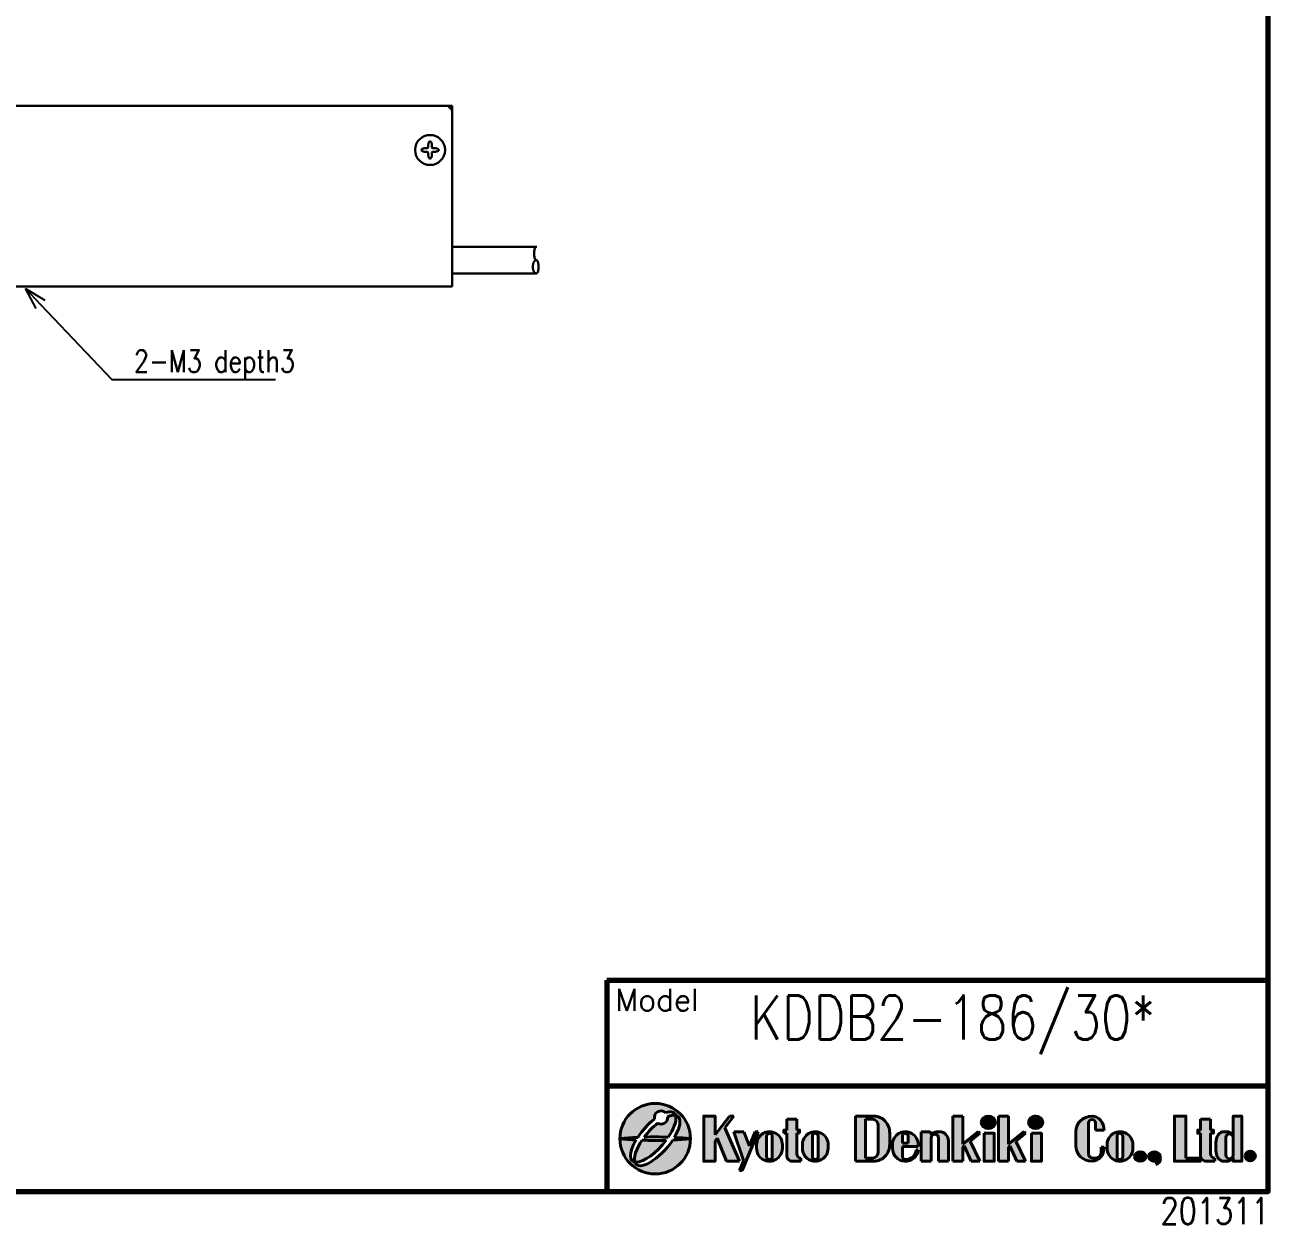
# Model space of a CAD drawing. Header units: millimetres. Extents: x 4 to 387, y 0 to 281.
# Drawn here: x 246 to 387, y 0.3 to 136.3 of the extents above; entities that cross this region are included whole.
import ezdxf
from ezdxf import colors
from ezdxf.entities.mleader import LeaderData, LeaderLine
from ezdxf.math import Vec2, Vec3

# ---------------------------------------------------------------- set-up
doc = ezdxf.new("R2010")
doc.units = ezdxf.units.MM
doc.layers.get('0').update_dxf_attribs({"lineweight": 30})
for name, color, linetype, lineweight in [('0 @ 1', 7, 'Continuous', 30), ('2KD_寸法１ @ 1', 7, 'Continuous', 15), ('AUX', 7, 'Continuous', 40)]:
    doc.layers.add(name, color=color, linetype=linetype, lineweight=lineweight)
doc.styles.get("Standard").update_dxf_attribs({"font": 'simplex.shx', "width": 0.8, "bigfont": 'extfont.shx'})

# ---------------------------------------------------------------- blocks, each defined once
blk = doc.blocks.new('A$C58A435ED')
h = blk.add_hatch(color=256)
edge = h.paths.add_edge_path()
edge.add_ellipse((3.773587198117354, 4.196817087367676), major_axis=(2.361812504366488, 2.716954488801899), ratio=0.3819444444444653, start_angle=36.91420710907818, end_angle=132.4984448425061, ccw=False)
edge.add_arc((4.65000007218421, 6.399999378670387), 0.7500000000000107, 47.716325140725814, 192.9194600169402, ccw=False)
edge.add_ellipse((3.773587198117354, 4.196817087367676), major_axis=(2.361812504366659, 2.716954488802064), ratio=0.3819444444444362, start_angle=355.11932142212606, end_angle=374.4018947975413, ccw=False)
edge.add_ellipse((4.226412946251002, 3.803181669973355), major_axis=(2.361812504366308, 2.716954488802097), ratio=0.3819444444444228, start_angle=320.8704270941839, end_angle=364.8806785778694, ccw=False)
edge.add_arc((4.000000072180421, -35.9000006213288), 40.09999999999967, 84.27518954777139, 86.89867012710249, ccw=False)
edge.add_arc((4.000000072184041, 3.999999378670507), 3.999999999999948, 2.29e-13, 180.0000000000002)
edge.add_arc((4.000000072404037, -35.90000062387292), 40.10000000255265, 92.83887678115929, 95.7248104521737, ccw=False)
h = blk.add_hatch(color=256)
edge = h.paths.add_edge_path(flags=17)
edge.add_ellipse((3.773587198117354, 4.196817087367676), major_axis=(2.361812504366659, 2.716954488802064), ratio=0.3819444444444362, start_angle=310.1847318245495, end_angle=355.1193214221261)
edge.add_ellipse((4.226412946251002, 3.803181669973355), major_axis=(2.361812504366308, 2.716954488802097), ratio=0.3819444444444228, start_angle=364.8806785778694, end_angle=376.9172569597255)
edge.add_arc((4.64590059936633, 6.440648230716468), 0.7832318979547827, -118.93200922835058, 3.650290310823493, ccw=False)
edge.add_ellipse((4.226412946251002, 3.803181669973355), major_axis=(2.361812504366481, 2.716954488802258), ratio=0.3819444444443969, start_angle=39.80897284039416, end_angle=116.5044053354679)
edge.add_arc((4.000000072202564, -35.90000062130313), 40.09999999997294, 87.87584705466139, 91.76471786731457, ccw=False)
h = blk.add_hatch(color=256)
edge = h.paths.add_edge_path()
edge.add_arc((4.000000072184093, 3.999999378670505), 4, 180, 360)
edge.add_arc((4.000000072183813, 43.89999937867018), 40.09999999999969, 272.8388767810273, 275.7248104522239, ccw=False)
edge.add_ellipse((4.226412946251002, 3.803181669973355), major_axis=(2.361812504366427, 2.716954488802093), ratio=0.3819444444444074, start_angle=175.1193214221273, end_angle=312.49844484255107, ccw=False)
edge.add_ellipse((3.773587198117354, 4.196817087367676), major_axis=(2.361812504366707, 2.716954488802058), ratio=0.3819444444444306, start_angle=140.8704270940551, end_angle=184.8806785778792, ccw=False)
edge.add_arc((4.000000071549385, 43.89999937191472), 40.0999999932146, 264.27518954771597, 266.89867012749494, ccw=False)
h = blk.add_hatch(color=256)
edge = h.paths.add_edge_path(flags=17)
edge.add_ellipse((4.226412946251002, 3.803181669973355), major_axis=(2.361812504366427, 2.716954488802093), ratio=0.3819444444444074, start_angle=130.1847318245594, end_angle=175.1193214221273)
edge.add_ellipse((3.773587198117354, 4.196817087367676), major_axis=(2.361812504366707, 2.716954488802058), ratio=0.3819444444444306, start_angle=184.8806785778791, end_angle=296.5044053362664)
edge.add_arc((4.00000007189953, 43.89999937834407), 40.0999999996636, 267.87584705502576, 271.7647178677285, ccw=False)
blk.add_circle((4.000000072184093, 3.999999378670509), 4)
for centre, radius, start, end in [((4.65000007218407, 6.399999378670521), 0.7500000000000107, 46.19320078363318, 192.9194600169539), ((4.645900599366655, 6.44064823071632), 0.7832318979547827, 241.0679907715483, 3.650290310844553), ((4.000000072403906, -35.90000062387293), 40.10000000255266, 92.83887678115978, 95.72481045217431), ((4.000000071594456, 43.8999993719102), 40.09999999321459, 264.2751895476506, 266.8986701274294), ((4.000000072178096, 43.89999937833407), 40.09999999966357, 267.8758470546274, 271.7647178673098), ((4.000000072184036, -35.90000062130243), 40.09999999997295, 87.87584705463547, 91.76471786728702), ((4.000000072184093, 43.8999993786702), 40.09999999999969, 272.8388767810261, 275.7248104522234), ((4.000000072184093, -35.90000062132919), 40.09999999999969, 84.2751895477766, 86.89867012710823)]:
    blk.add_arc(centre, radius, start, end)
for centre, major_axis, ratio, start_param, end_param in [((3.773587198117354, 4.196817087367676), (2.361812504366659, 2.716954488802064), 0.3819444444444362, 5.024442884643541, 6.875096460284401), ((3.773587198117354, 4.196817087367676), (2.361812504366488, 2.716954488801899), 0.3819444444444653, 1.100419841322928, 1.907443110207523), ((4.226412946251002, 3.803181669973355), (2.361812504366481, 2.716954488802258), 0.3819444444443969, 1.141079770981902, 1.759009101951536), ((4.226412946251002, 3.803181669973355), (2.361812504366308, 2.716954488802097), 0.3819444444444228, 5.151329780016704, 6.969419591022086), ((3.773587198117354, 4.196817087367676), (2.361812504366706, 2.716954488802057), 0.3819444444444307, 2.009737126425152, 4.90060175554776), ((4.226412946251002, 3.803181669973355), (2.361812504366427, 2.716954488802093), 0.3819444444444074, 1.882850231053828, 5.04903576379776)]:
    blk.add_ellipse(centre, major_axis=major_axis, ratio=ratio, start_param=start_param, end_param=end_param)
blk = doc.blocks.new('A$C7F8063EA')
for points in [[(2.398777864283431, 4.829663306420513), (3.406328365880199, 6.169453883368078), (2.921754663084811, 6.169453883368085), (1.291720739670836, 4.051868400267174), (1.291720739670836, 6.170772863426478), (1.1133674889e-06, 6.170772863426471), (1.1133674889e-06, 1.050815427120141), (1.291720739670836, 1.050815427120141), (1.291720739670836, 3.357553768141244), (1.525719458847731, 3.668713634047847), (2.591814308545053, 1.057822508680139), (4.056205566284461, 1.057822508680146)], [(28.2337426024219, 6.170772863426464), (28.2337426024219, 1.050815427120142), (29.36610001997861, 1.050815427120141), (29.36610001997861, 2.640654124072921), (29.54453348874947, 2.786386900192896), (30.33980663270284, 1.050815427120113), (31.31894397160024, 1.050815427120113), (30.19566787494091, 3.318190840230171), (31.31251927078347, 4.230361945521053), (31.1496955754422, 4.408012072126442), (29.36610001997859, 2.99519422866465), (29.36610001997861, 6.170772863426463)], [(33.41618775227426, 6.170772863426464), (33.41618775227426, 1.050815427120142), (34.54854516983096, 1.050815427120141), (34.54854516983096, 2.640654124072923), (34.72697863860179, 2.786386900192901), (35.52225178255519, 1.050815427120127), (36.50138912145259, 1.05081542712012), (35.3781130247933, 3.318190840230151), (36.49496442063583, 4.23036194552105), (36.33214072529455, 4.408012072126442), (34.54854516983095, 2.995194228664646), (34.54854516983096, 6.170772863426464)], [(53.38047412418291, 6.170772863426464), (53.38047412418291, 1.050815427120141), (54.68106029502587, 1.050815427120141), (56.29751894606171, 1.050815427120142), (56.2975189460617, 1.410965188043746), (54.68106029502588, 1.410965188043746), (54.68106029502586, 6.170772863426464)], [(4.514313398489295, 1.134349005860251), (4.055858601252566, 5.019028322e-07), (4.378142334187486, 5.019028322e-07), (6.169417419713028, 4.408012072126439), (5.837386979518782, 4.40801207212644), (5.183398294731592, 2.789856714902839), (4.539052240885665, 4.408012072126438), (3.400905575323575, 4.408012072126438)], [(31.7998258105149, 4.229761809594492), (31.7998258105149, 1.050815427120141), (32.941005496245, 1.050815427120141), (32.941005496245, 4.229761809594492)], [(37.15768712419095, 4.229761809594491), (37.15768712419095, 1.050815427120141), (38.29886680992104, 1.050815427120141), (38.29886680992104, 4.229761809594492)]]:
    blk.add_hatch(color=256).paths.add_polyline_path(points)
h = blk.add_hatch(color=256)
edge = h.paths.add_edge_path()
edge.add_line((9.410215178256747, 4.230645526233281), (9.410215178256747, 1.759668284966215))
edge.add_ellipse((10.04980428069029, 1.75966828496621), major_axis=(4.547e-13, 0.7088528578460683), ratio=0.9022875415597713, start_angle=90.00000000003674, end_angle=180.0000000000367)
edge.add_line((10.04980428069029, 1.050815427120141), (11.02797277711079, 1.050815427120142))
edge.add_line((11.02797277711079, 1.050815427120142), (11.02797277711079, 1.40698119093291))
edge.add_ellipse((11.0280585437481, 1.935287182282309), major_axis=(2.477e-13, -0.528314164912672), ratio=0.9180339373020796, start_angle=270, end_angle=359.9999999999731, ccw=False)
edge.add_line((10.54304821080086, 1.93528718228209), (10.54304821080086, 4.230645526233274))
edge.add_line((10.54304821080086, 4.230645526233274), (10.86662624025985, 4.230645526233274))
edge.add_line((10.86662624025985, 4.230645526233274), (10.86662624025985, 4.585329156267562))
edge.add_line((10.86662624025985, 4.585329156267562), (10.54304821080086, 4.585329156267562))
edge.add_line((10.54304821080086, 4.585329156267562), (10.54304821080086, 5.814038219401482))
edge.add_line((10.54304821080086, 5.814038219401482), (9.410215178256747, 5.814038219401481))
edge.add_line((9.410215178256747, 5.814038219401481), (9.410215178256747, 4.585329156267562))
edge.add_line((9.410215178256747, 4.585329156267562), (9.089058107054825, 4.585329156267562))
edge.add_line((9.089058107054825, 4.585329156267562), (9.089058107054825, 4.230645526233274))
edge.add_line((9.089058107054825, 4.230645526233274), (9.410215178256747, 4.230645526233281))
h = blk.add_hatch(color=256)
edge = h.paths.add_edge_path()
edge.add_line((17.19864840931359, 1.050815427120141), (19.30238706350838, 1.050815427120141))
edge.add_ellipse((19.30238706350838, 2.973983978213254), major_axis=(0, -1.923168551093112), ratio=0.9305592290321637, start_angle=0, end_angle=90)
edge.add_line((21.09200930771249, 2.973983978213246), (21.09200930771249, 4.247604312333308))
edge.add_ellipse((19.30238706350838, 4.247604312333351), major_axis=(0, 1.923168551093112), ratio=0.9305592290321637, start_angle=270, end_angle=360)
edge.add_line((19.30238706350838, 6.170772863426464), (17.19864840931359, 6.170772863426464))
edge.add_line((17.19864840931359, 6.170772863426464), (17.19864840931359, 1.050815427120141))
edge = h.paths.add_edge_path(flags=16)
edge.add_line((18.32791822793343, 5.812326842775746), (19.14476182150094, 5.812326842775746))
edge.add_ellipse((19.14282603210222, 5.112001191007038), major_axis=(0, 0.7003256517687078), ratio=0.929745631167618, start_angle=270, end_angle=359.83893227171643, ccw=False)
edge.add_line((19.79395074722879, 5.112001191007015), (19.79395074722879, 2.109587099539584))
edge.add_ellipse((19.14282603210222, 2.109587099539567), major_axis=(0, -0.7003256517687078), ratio=0.929745631167618, start_angle=0.16106772828362637, end_angle=90, ccw=False)
edge.add_line((19.14476182150094, 1.409261447770859), (18.32791822793342, 1.409261447770859))
edge.add_line((18.32791822793342, 1.409261447770859), (18.32791822793343, 5.812326842775746))
h = blk.add_hatch(color=256)
edge = h.paths.add_edge_path()
edge.add_ellipse((32.28084409635221, 5.463593461529853), major_axis=(-0.8029901400914241, 0), ratio=0.8806825471307714, start_angle=0, end_angle=360)
h = blk.add_hatch(color=256)
edge = h.paths.add_edge_path()
edge.add_ellipse((37.63870541002825, 5.463593461529853), major_axis=(-0.8029901400914241, 0), ratio=0.8806825471307714, start_angle=0, end_angle=360)
h = blk.add_hatch(color=256)
edge = h.paths.add_edge_path()
edge.add_arc((44.03210335415496, 5.389742119339189), 0.4022708682637131, 0, 180, ccw=False)
edge.add_line((44.43437422241868, 5.389742119339189), (44.43437422241869, 4.585540193077122))
edge.add_line((44.43437422241869, 4.585540193077122), (45.39805205564927, 4.585540193077122))
edge.add_ellipse((44.03210335415496, 4.585540193077122), major_axis=(0, 1.585232670349341), ratio=0.8616707988949573, start_angle=270, end_angle=360)
edge.add_ellipse((44.03210335415496, 4.404088106452945), major_axis=(-1.843641580901476, 0), ratio=0.9582582511019692, start_angle=270.0000000000004, end_angle=360)
edge.add_line((42.18846177325349, 4.404088106452868), (42.18846177325349, 2.817500184093672))
edge.add_ellipse((44.03210335415496, 2.81750018409366), major_axis=(-1.843641580901476, 0), ratio=0.9582582511019692, start_angle=0, end_angle=89.99999999999957)
edge.add_ellipse((44.03210335415496, 2.639975360593325), major_axis=(0, -1.589159933473183), ratio=0.859541366934012, start_angle=0, end_angle=90)
edge.add_line((45.39805205564928, 2.639975360593325), (45.07598273930716, 2.639975360593325))
edge.add_line((45.07598273930716, 2.639975360593325), (45.07598273930716, 2.101617162536902))
edge.add_ellipse((44.45224876929251, 2.101617162536967), major_axis=(0, -0.68893955641488), ratio=0.9053536906204902, start_angle=0, end_angle=90, ccw=False)
edge.add_line((44.45224876929251, 1.412677606122088), (44.13368029113917, 1.412677606122088))
edge.add_ellipse((44.13368029113917, 1.929035216805459), major_axis=(4.547e-13, 0.5163576106833716), ratio=0.9757729814054631, start_angle=90.00000000005042, end_angle=180.0000000000504, ccw=False)
edge.add_line((43.62983248589126, 1.929035216805386), (43.62983248589126, 5.389742119339189))
h = blk.add_hatch(color=256)
edge = h.paths.add_edge_path()
edge.add_line((56.01527129174201, 4.230645526233274), (56.33642836294391, 4.230645526233274))
edge.add_line((56.33642836294391, 4.230645526233274), (56.33642836294392, 1.759668284966186))
edge.add_ellipse((56.97601746537748, 1.75966828496621), major_axis=(4.547e-13, 0.7088528578460683), ratio=0.9022875415597713, start_angle=90.00000000003674, end_angle=180.0000000000367)
edge.add_line((56.97601746537747, 1.050815427120141), (57.95418596179797, 1.050815427120141))
edge.add_line((57.95418596179797, 1.050815427120141), (57.95418596179797, 1.406981190932909))
edge.add_ellipse((57.95427172843528, 1.935287182282309), major_axis=(2.477e-13, -0.528314164912672), ratio=0.9180339373020796, start_angle=270, end_angle=359.9999999999731, ccw=False)
edge.add_line((57.46926139548805, 1.935287182282004), (57.46926139548805, 4.230645526233275))
edge.add_line((57.46926139548805, 4.230645526233275), (57.79283942494704, 4.230645526233274))
edge.add_line((57.79283942494704, 4.230645526233274), (57.79283942494704, 4.585329156267562))
edge.add_line((57.79283942494704, 4.585329156267562), (57.46926139548804, 4.585329156267562))
edge.add_line((57.46926139548804, 4.585329156267562), (57.46926139548805, 5.814038219401482))
edge.add_line((57.46926139548805, 5.814038219401482), (56.33642836294391, 5.814038219401482))
edge.add_line((56.33642836294391, 5.814038219401482), (56.33642836294394, 4.585329156267562))
edge.add_line((56.33642836294394, 4.585329156267562), (56.01527129174201, 4.585329156267562))
edge.add_line((56.01527129174201, 4.585329156267562), (56.01527129174201, 4.230645526233274))
h = blk.add_hatch(color=256)
edge = h.paths.add_edge_path()
edge.add_line((61.00913571780711, 6.170772863426463), (60.03930686129979, 6.170772863426464))
edge.add_line((60.03930686129979, 6.170772863426464), (60.0393068612998, 3.967246375105668))
edge.add_ellipse((59.37071800628541, 3.154375721908309), major_axis=(-4.11812363e-07, -1.253636350218062), ratio=0.7005460842986974, start_angle=140.5626067664118, end_angle=180.0000188213667)
edge.add_line((59.37071800628405, 4.408012072126439), (58.96088035646851, 4.408012072126439))
edge.add_ellipse((58.96088035646721, 3.154375721908309), major_axis=(4.11812363e-07, -1.253636350218062), ratio=0.7005460842986974, start_angle=179.9999811786333, end_angle=269.9999811786645)
edge.add_line((58.08265032018742, 3.154375721909497), (58.08265032018739, 2.304451777337887))
edge.add_ellipse((58.96088035646721, 2.304451777338201), major_axis=(4.11812363e-07, 1.253636350218062), ratio=0.7005460842986974, start_angle=90.00001882133549, end_angle=180.0000188213667)
edge.add_line((58.96088035646788, 1.050815427120141), (59.37071800628475, 1.050815427120141))
edge.add_ellipse((59.37071800628541, 2.304451777338201), major_axis=(-4.11812363e-07, 1.253636350218062), ratio=0.7005460842986974, start_angle=179.9999811786333, end_angle=219.4373932335881)
edge.add_line((60.03930686129979, 1.491581124140838), (60.03930686129979, 1.050815427120141))
edge.add_line((60.03930686129979, 1.050815427120141), (61.00913571780711, 1.050815427120141))
edge.add_line((61.00913571780711, 1.050815427120141), (61.00913571780711, 6.170772863426463))
h.paths.add_polyline_path([(60.03930686129979, 1.735331915351252, -1), (59.21817327816597, 1.735331915351252), (59.21817327816597, 3.761385435440615, -1), (60.03930686129979, 3.761385435440615)], flags=16)
h = blk.add_hatch(color=256)
h.paths.add_polyline_path([(6.000321070772656, 2.499626550424913, 0.9930558690252096), (8.918576991429632, 2.499862088220886), (8.918509413660729, 2.92878370181117, 1.006911414223633), (6.000321070772656, 2.948883291135963)])
h.paths.add_polyline_path([(7.130185689228994, 3.905856913461114, -1.045169310724598), (7.77891868472426, 3.87718728444978), (7.77891868472426, 1.587942342862924, -1.045169310724602), (7.130185689228994, 1.559272713851591)], flags=16)
h = blk.add_hatch(color=256)
h.paths.add_polyline_path([(12.65960897724608, 4.408012072126425), (12.63950891116084, 4.408012072126425, 0.4121976711162861), (11.19039555284587, 2.948883291135956), (11.19039555284587, 2.499626550424916, 0.9930558690252096), (14.10865147350284, 2.499862088220879), (14.10858389573397, 2.928783701811163, 0.416232331284715)])
h.paths.add_polyline_path([(12.32026017130221, 3.905856913461107, -1.045169310724598), (12.96899316679747, 3.877187284449773), (12.96899316679747, 1.587942342862917, -1.045169310724602), (12.32026017130221, 1.559272713851584)], flags=16)
h = blk.add_hatch(color=256)
edge = h.paths.add_edge_path()
edge.add_line((22.87629842648083, 4.408012072126447), (22.85619836039664, 4.408012072126439))
edge.add_arc((22.86624839343847, 2.948883291135963), 1.459163391357833, 90.39462957571416, 180)
edge.add_line((21.40708500208063, 2.948883291135963), (21.40708500208063, 2.506948753458312))
edge.add_arc((22.86992492511266, 2.513573222781768), 1.462854922406916, 180.2594621142477, 269.3397493728856)
edge.add_line((22.85306802025838, 1.050815427120134), (22.88678182996658, 1.050815427120134))
edge.add_arc((22.86992492511266, 2.513573222781772), 1.462854922406917, 270.6602506271005, 354.2193550323094)
edge.add_line((24.32534092273761, 2.366234165273212), (24.07787818271213, 2.366234165273212))
edge.add_ellipse((22.87629842648084, 2.366234165273212), major_axis=(-1.201579756231282, 0), ratio=0.9416571348462468, start_angle=90.17744929209329, end_angle=180, ccw=False)
edge.add_arc((22.86194962053696, 1.55927271385159), 0.3249999999999886, 179.9999999999999, 276.5641418440151, ccw=False)
edge.add_line((22.53694962053697, 1.559272713851591), (22.53694962053698, 2.732564813656352))
edge.add_line((22.53694962053698, 2.732564813656352), (24.32530421539708, 2.732846573795441))
edge.add_line((24.32530421539708, 2.732846573795441), (24.32527334496871, 2.92878370181117))
edge.add_arc((22.86624839343845, 2.948883291135975), 1.459163391357833, 359.2107408485284, 449.6053704242639)
h.paths.add_polyline_path([(22.53694962053697, 3.091152624663407), (22.53694962053697, 3.905856913461114, -1.045169310724599), (23.18568261603224, 3.877187284449781), (23.18568261603223, 3.091152624663408)], flags=16)
h = blk.add_hatch(color=256)
edge = h.paths.add_edge_path()
edge.add_line((24.66529301484071, 4.408012072126438), (24.6652930148407, 1.050815427120141))
edge.add_line((24.6652930148407, 1.050815427120141), (25.7938026291772, 1.050815427120141))
edge.add_line((25.7938026291772, 1.050815427120141), (25.79380262917721, 3.722369965857063))
edge.add_ellipse((26.21745473022793, 3.722369965857069), major_axis=(0.3767525711955679, 0.2169528969146351), ratio=0.9078835970869166, start_angle=60.06451933352412, end_angle=150.0645193335241, ccw=False)
edge.add_ellipse((26.21745473022793, 3.722369965857069), major_axis=(0, 0.4036375748992214), ratio=0.9656734174228072, start_angle=270, end_angle=360, ccw=False)
edge.add_line((26.60723680658112, 3.722369965857049), (26.60723680658112, 1.050815427120141))
edge.add_line((26.60723680658112, 1.050815427120141), (27.74030374813492, 1.050815427120142))
edge.add_line((27.74030374813492, 1.050815427120142), (27.74030374813492, 3.358657917323952))
edge.add_ellipse((26.76900827813415, 3.358657917323853), major_axis=(0, 1.049354154802585), ratio=0.9256126404564504, start_angle=270, end_angle=360)
edge.add_ellipse((26.76900827813415, 4.015239595457842), major_axis=(-0.9752056489569438, 0), ratio=0.4027586151584507, start_angle=270, end_angle=360)
edge.add_line((25.79380262917721, 4.015239595457812), (25.79380262917721, 4.232333820707942))
edge.add_line((25.79380262917721, 4.232333820707942), (25.63367631766278, 4.408012072126439))
edge.add_line((25.63367631766278, 4.408012072126439), (24.66529301484071, 4.408012072126438))
h = blk.add_hatch(color=256)
h.paths.add_polyline_path([(45.74534481770922, 2.499626550424377, 0.4093568311612341), (47.19052061992356, 1.05081542712012), (47.21842329482851, 1.05081542712012, 0.4094039504209535), (48.6636007383662, 2.499862088220879), (48.66353316059729, 2.928783701811163, 1.006911414223785), (45.74534481770922, 2.948883291135956)])
h.paths.add_polyline_path([(46.87520943616556, 3.905856913461107, -1), (47.52520943616554, 3.905856913461107), (47.52520943616554, 1.559272713851584, -1), (46.87520943616556, 1.559272713851584)], flags=16)
h = blk.add_hatch(color=256)
edge = h.paths.add_edge_path()
edge.add_ellipse((49.47965902708938, 1.582242384970413), major_axis=(-0.6495263368888118, 0), ratio=0.8208718778531608, start_angle=0, end_angle=360)
h = blk.add_hatch(color=256)
edge = h.paths.add_edge_path()
edge.add_ellipse((51.10382881327996, 1.582242384970413), major_axis=(-0.6495263368888118, 0), ratio=0.8208718778531608, start_angle=178.5690149176314, end_angle=477.542772379198)
edge.add_ellipse((51.25689893715616, 1.101706482423878), major_axis=(0, -0.4085205769865751), ratio=0.251102208153783, start_angle=0, end_angle=84.64326370635717, ccw=False)
edge.add_ellipse((51.25689893715616, 1.413106612160845), major_axis=(0, -0.7199207067235417), ratio=0.7312706617840086, start_angle=0, end_angle=90)
edge.add_ellipse((51.69606463323384, 1.413106612160845), major_axis=(0, 0.2018800132245815), ratio=0.432391469396966, start_angle=270, end_angle=339.5603886802153)
edge.add_ellipse((51.69606463323384, 1.413106612160845), major_axis=(0, 0.2018800132245815), ratio=0.432391469396966, start_angle=339.5603886802153, end_angle=340.2548236015122, ccw=False)
h = blk.add_hatch(color=256)
edge = h.paths.add_edge_path()
edge.add_ellipse((61.97248607229494, 1.654709356403827), major_axis=(-0.5819461302032778, 0), ratio=0.9599134801484431, start_angle=0, end_angle=360)
for p, q in [((1.1133674889e-06, 6.170772863426464), (1.291720739670836, 6.170772863426464)), ((2.921754663084811, 6.169453883368078), (1.291720739670836, 4.05186840026716)), ((3.406328365880199, 6.169453883368078), (2.398777864283459, 4.82966330642052)), ((2.921754663084811, 6.169453883368078), (3.406328365880199, 6.169453883368078)), ((9.410215178256747, 5.814038219401481), (10.54304821080086, 5.814038219401481)), ((9.410215178256747, 5.814038219401481), (9.410215178256747, 4.585329156267562)), ((10.54304821080086, 5.814038219401481), (10.54304821080086, 4.585329156267562)), ((17.19864840931359, 6.170772863426464), (19.30238706350838, 6.170772863426464)), ((17.19864840931359, 1.050815427120141), (17.19864840931359, 6.170772863426464)), ((17.19864840931359, 1.050815427120141), (17.19864840931359, 6.170772863426464)), ((17.19864840931359, 6.170772863426464), (19.30238706350838, 6.170772863426464)), ((18.32791822793342, 5.812326842775746), (18.32791822793342, 1.406412450844982)), ((18.32791822793342, 1.406412450844982), (18.32791822793342, 5.812326842775746)), ((18.32791822793342, 5.812326842775746), (19.1447947662723, 5.812326842775746)), ((28.2337426024219, 6.170772863426456), (29.36610001997861, 6.170772863426456)), ((28.2337426024219, 6.170772863426456), (28.2337426024219, 1.050815427120141)), ((29.36610001997861, 6.170772863426464), (28.2337426024219, 6.170772863426464)), ((29.36610001997861, 2.995194228664651), (29.36610001997861, 6.170772863426464)), ((33.41618775227426, 6.170772863426449), (34.54854516983096, 6.170772863426456)), ((33.41618775227426, 6.170772863426449), (33.41618775227426, 1.050815427120141)), ((34.54854516983096, 6.170772863426464), (33.41618775227426, 6.170772863426464)), ((34.54854516983096, 2.995194228664665), (34.54854516983096, 6.170772863426464)), ((37.46328924620457, 6.170772863426449), (37.63870541002825, 6.170772863426449)), ((37.46328924620457, 6.153692582305005), (37.46328924620457, 6.170772863426464)), ((53.38047412418291, 6.170772863426456), (54.68106029502587, 6.170772863426456)), ((56.33642836294393, 5.814038219401481), (57.46926139548804, 5.814038219401481)), ((56.33642836294393, 5.814038219401481), (56.33642836294393, 4.585329156267562)), ((57.46926139548804, 5.814038219401481), (57.46926139548804, 4.585329156267562)), ((60.03930686129982, 6.170772863426464), (61.00913571780711, 6.170772863426464)), ((60.03930686129976, 6.170772863426464), (61.00913571780711, 6.170772863426464)), ((4.056205566284461, 1.057822508680146), (2.398777864283459, 4.82966330642052)), ((3.400905575323577, 4.408012072126439), (4.514313398489292, 1.134349005860258)), ((3.400905575323577, 4.408012072126439), (4.539052240885666, 4.408012072126439)), ((3.400905575323577, 4.408012072126439), (4.539052240885666, 4.408012072126439)), ((4.378142334187486, 5.019028322e-07), (6.169417419713028, 4.408012072126439)), ((4.539052240885666, 4.408012072126439), (5.187514291777461, 2.779520153314024)), ((5.183398294731603, 2.789856714902867), (5.837386979518782, 4.408012072126439)), ((5.837386979518782, 4.408012072126439), (6.169417419713028, 4.408012072126439)), ((9.089058107054825, 4.585329156267562), (9.089058107054825, 4.230645526233274)), ((9.089058107054825, 4.585329156267562), (9.089058107054825, 4.230645526233274)), ((9.089058107054825, 4.230645526233274), (9.410215178256777, 4.230645526233281)), ((9.089058107054825, 4.230645526233274), (9.410215178256747, 4.230645526233281)), ((9.410215178256747, 4.230645526233281), (9.410215178256747, 1.75966828496621)), ((10.54304821080089, 4.230645526233281), (10.86662624025985, 4.230645526233274)), ((10.54304821080086, 4.230645526233274), (10.86662624025985, 4.230645526233274)), ((10.54304821080086, 4.230645526233274), (10.54304821080086, 1.935287182282081)), ((12.63950891116065, 4.408012072126425), (12.65960897724608, 4.408012072126425)), ((19.79395074722879, 5.112001191007038), (19.79395074722879, 2.109587099539567)), ((21.09200930771249, 4.247604312333351), (21.09200930771249, 2.973983978213254)), ((22.85619836039692, 4.408012072126439), (22.87629842648084, 4.408012072126446)), ((24.6652930148407, 4.408012072126439), (25.63367631766278, 4.408012072126439)), ((24.6652930148407, 1.050815427120141), (24.6652930148407, 4.408012072126439)), ((24.6652930148407, 4.408012072126439), (25.63367631766278, 4.408012072126439)), ((24.6652930148407, 4.408012072126439), (25.63367631766278, 4.408012072126439)), ((24.6652930148407, 1.050815427120141), (24.6652930148407, 4.408012072126439)), ((24.6652930148407, 4.408012072126439), (25.63367631766278, 4.408012072126439)), ((25.79380262917721, 4.232333820707935), (25.63367631766278, 4.408012072126439)), ((25.79380262917721, 4.232333820707935), (25.63367631766278, 4.408012072126439)), ((25.79380262917721, 4.015239595457842), (25.79380262917721, 4.232333820707935)), ((25.79380262917721, 4.015239595457842), (25.79380262917721, 4.232333820707935)), ((25.79380262917721, 4.232333820707935), (25.79380262917721, 4.015239595457842)), ((31.15275941671871, 4.410438995434105), (29.36610001997861, 2.995194228664651)), ((31.31251927078347, 4.230361945521053), (30.19566787494091, 3.318190840230172)), ((31.1496955754422, 4.408012072126439), (31.31251927078347, 4.230361945521053)), ((36.33520456657107, 4.410438995434105), (34.54854516983096, 2.995194228664651)), ((36.49496442063583, 4.230361945521053), (35.37811302479332, 3.318190840230172)), ((36.33214072529455, 4.408012072126439), (36.49496442063583, 4.230361945521053)), ((37.46328924620457, 4.756414059633243), (37.46328924620457, 4.773494340754702)), ((42.18846177325349, 4.404088106452945), (42.18846177325349, 4.408012072126439)), ((42.18846177325349, 4.404088106452945), (42.18846177325349, 2.81750018409366)), ((43.62983248589126, 5.389742119339189), (43.62983248589126, 1.929035216805459)), ((43.62983248589126, 5.389742119339189), (43.62983248589126, 1.929035216805459)), ((44.43437422241868, 4.585540193077122), (44.43437422241868, 5.389742119339189)), ((44.43437422241868, 4.585540193077122), (44.43437422241868, 5.389742119339189)), ((45.39805205564926, 4.585540193077122), (44.43437422241868, 4.585540193077122)), ((44.43437422241868, 4.585540193077122), (45.39805205564926, 4.585540193077122)), ((56.01527129174201, 4.585329156267562), (56.01527129174201, 4.230645526233274)), ((56.01527129174201, 4.585329156267562), (56.01527129174201, 4.230645526233274)), ((56.01527129174201, 4.230645526233274), (56.33642836294393, 4.230645526233274)), ((56.01527129174201, 4.230645526233274), (56.33642836294393, 4.230645526233274)), ((56.33642836294391, 4.230645526233274), (56.33642836294393, 1.75966828496621)), ((57.46926139548804, 4.230645526233274), (57.79283942494704, 4.230645526233274)), ((57.46926139548804, 4.230645526233274), (57.79283942494704, 4.230645526233274)), ((57.46926139548804, 4.230645526233274), (57.46926139548804, 1.935287182282081)), ((59.37071800628473, 4.408012072126439), (58.9608803564679, 4.408012072126439)), ((1.525719458847731, 3.668713634047854), (1.291720739670836, 3.357553768141229)), ((2.591814308545053, 1.057822508680146), (1.525719458847731, 3.668713634047854)), ((6.000321070772656, 2.948883291135963), (6.000321070772656, 2.52019769210505)), ((8.918509413660729, 2.92878370181117), (8.918576991429632, 2.499862088220886)), ((11.19039555284587, 2.948883291135956), (11.19039555284587, 2.520197692105043)), ((14.10858389573397, 2.928783701811163), (14.10865147350284, 2.499862088220879)), ((21.40708500208063, 2.948883291135963), (21.40708500208063, 2.52019769210505)), ((22.53694962053697, 3.091152624663408), (23.18568261603224, 3.091152624663408)), ((24.32527334496871, 2.92878370181117), (24.32530421539707, 2.732846573795441)), ((25.79380262917721, 1.050815427120141), (25.79380262917721, 3.722369965857069)), ((25.79380262917721, 1.050815427120141), (25.79380262917721, 3.722369965857097)), ((26.60723680658112, 1.050815427120134), (26.60723680658112, 3.722369965857069)), ((26.60723680658112, 1.050815427120141), (26.60723680658112, 3.722369965857069)), ((27.74030374813492, 1.050815427120141), (27.74030374813492, 3.358657917323853)), ((27.74030374813492, 1.050815427120141), (27.74030374813492, 3.358657917323853)), ((31.31894397160022, 1.050815427120141), (30.19566787494091, 3.318190840230172)), ((36.50138912145258, 1.050815427120141), (35.3781130247933, 3.318190840230165)), ((45.74534481770922, 2.948883291135956), (45.74534481770922, 2.520197692105043)), ((48.66353316059729, 2.928783701811163), (48.6636007383662, 2.499862088220879)), ((58.08265032018744, 3.15437543341477), (58.08265032018744, 2.379255401949649)), ((58.08265032018744, 3.15437543341477), (58.08265032018738, 2.304451777338201)), ((59.21817327816597, 3.761385435440615), (59.21817327816597, 1.735331915351252)), ((59.21817327816597, 3.761385435440615), (59.21817327816597, 1.735331915351252)), ((22.53694962053697, 2.732564813656352), (24.32530421539713, 2.732846573795441)), ((24.07787818271214, 2.366234165273212), (24.32530713385319, 2.366234165273212)), ((29.54453348874949, 2.786386900192916), (29.36610001997861, 2.640654124072923)), ((29.36610001997861, 1.050815427120141), (29.36610001997861, 2.640654124072923)), ((30.33980663270282, 1.050815427120156), (29.54453348874947, 2.786386900192908)), ((34.72697863860179, 2.786386900192901), (34.54854516983096, 2.640654124072923)), ((34.54854516983096, 1.050815427120141), (34.54854516983096, 2.640654124072931)), ((35.52225178255517, 1.050815427120156), (34.72697863860179, 2.786386900192894)), ((44.13368029113871, 1.412677606122088), (44.45224876929251, 1.412677606122088)), ((44.13368029113871, 1.412677606122088), (44.45224876929251, 1.412677606122088)), ((45.39805205564926, 2.639975360593325), (45.07598273930716, 2.639975360593325)), ((45.07598273930716, 2.639975360593325), (45.07598273930716, 2.101617162536967)), ((45.39805205564926, 2.639975360593325), (45.07598273930716, 2.639975360593325)), ((45.07598273930716, 2.639975360593325), (45.07598273930716, 2.101617162536967)), ((51.75313746120725, 1.568439477701531), (51.75313746120725, 1.565858952031305)), ((54.68106029502587, 1.410965188043746), (54.68106029502587, 2.006455426485672)), ((61.00913571780711, 1.050815427120141), (61.00913571780711, 1.97190299927297)), ((61.00913571780711, 1.050815427120141), (61.00913571780711, 1.97190299927297)), ((61.97248607229494, 2.21678994684953), (61.97248607229494, 2.213327291506175)), ((62.55442102239681, 1.658172011747183), (62.55905113449353, 1.658172011747183)), ((1.1133674889e-06, 1.050815427120141), (1.291720739670836, 1.050815427120141)), ((4.056205566284461, 1.057822508680146), (2.591814308545053, 1.057822508680146)), ((4.055858601252566, 5.019028322e-07), (4.514313398489292, 1.134349005860244)), ((4.055858601252566, 5.019028322e-07), (4.378142334187486, 5.019028322e-07)), ((10.04980428069021, 1.050815427120141), (11.0280585437481, 1.050815427120134)), ((11.0280585437481, 1.050815427120141), (10.04980428068984, 1.050815427120141)), ((11.02797277711079, 1.406973017369637), (11.02797277711079, 1.050815427120141)), ((11.0280585437481, 1.406973017369637), (11.0280585437481, 1.050815427120141)), ((11.0280585437481, 1.050815427120141), (11.0280585437481, 1.050815427120141)), ((12.65960897724611, 1.050815427120141), (12.66347402996737, 1.050815427120141)), ((17.19864840931359, 1.050815427120141), (19.30238706350838, 1.050815427120141)), ((17.19864840931359, 1.050815427120141), (19.30099920337989, 1.050815427120141)), ((18.32791822793342, 1.409261447770859), (19.1447947662723, 1.409261447770859)), ((22.85306802025866, 1.050815427120134), (22.88678182996648, 1.050815427120134)), ((22.87629842648084, 1.050815427120141), (22.87629842648084, 1.050732184770311)), ((24.6652930148407, 1.05081542712012), (25.79380262917721, 1.050815427120113)), ((24.6652930148407, 1.050815427120141), (25.79380262917724, 1.050815427120141)), ((26.60723680658112, 1.050815427120113), (27.74030374813492, 1.050815427120113)), ((26.60723680658112, 1.050815427120141), (27.74030374813492, 1.050815427120141)), ((28.2337426024219, 1.050815427120113), (29.36610001997861, 1.050815427120113)), ((28.2337426024219, 1.050815427120141), (29.36610001997861, 1.050815427120141)), ((30.33980663270282, 1.050815427120113), (31.31894397160022, 1.050815427120113)), ((31.7998258105149, 1.050815427120113), (32.941005496245, 1.050815427120113)), ((33.41618775227426, 1.050815427120113), (34.54854516983096, 1.050815427120127)), ((33.41618775227426, 1.050815427120141), (34.54854516983096, 1.050815427120141)), ((35.52225178255517, 1.050815427120127), (36.50138912145258, 1.05081542712012)), ((37.15768712419095, 1.05081542712012), (38.29886680992104, 1.05081542712012)), ((47.19052061992352, 1.05081542712012), (47.21842329482825, 1.05081542712012)), ((53.38047412418291, 1.05081542712012), (56.2975189460617, 1.050815427120127)), ((57.95427172843528, 1.050815427120141), (56.97601746537703, 1.050815427120141)), ((57.95418596179797, 1.406973017369637), (57.95418596179797, 1.050815427120141)), ((57.95427172843528, 1.406973017369637), (57.95427172843528, 1.050815427120141)), ((57.95427172843528, 1.050815427120141), (57.95427172843528, 1.406973017369637)), ((58.9608803564679, 1.050815427120141), (59.37071800628473, 1.050815427120141)), ((61.97248607229494, 1.09609142130148), (61.97248607229494, 1.092628765958124))]:
    blk.add_line(p, q)
for points in [[(1.291720739670836, 3.357553768141229), (1.291720739670836, 1.050815427120141), (1.1133674889e-06, 1.050815427120141), (1.1133674889e-06, 6.170772863426464), (1.291720739670836, 6.170772863426464), (1.291720739670836, 4.05186840026716)], [(54.68106029502587, 1.050815427120141), (53.38047412418291, 1.050815427120141), (53.38047412418291, 6.170772863426464), (54.68106029502587, 6.170772863426464), (54.68106029502587, 1.410965188043746)], [(60.03930686129979, 3.967246375105659), (60.03930686129979, 6.170772863426464), (61.00913571780711, 6.170772863426464), (61.00913571780711, 1.050815427120141), (60.03930686129979, 1.050815427120141), (60.03930686129979, 1.49158112414085)], [(60.03930686129979, 3.967246375105659), (60.03930686129979, 6.170772863426464), (61.00913571780711, 6.170772863426464), (61.00913571780711, 1.050815427120141), (60.03930686129979, 1.050815427120141), (60.03930686129979, 1.49158112414085)], [(9.089058107054825, 4.230645526233274), (9.089058107054825, 4.585329156267562), (9.410215178256747, 4.585329156267562)], [(9.089058107054825, 4.230645526233274), (9.089058107054825, 4.585329156267562), (9.410215178256747, 4.585329156267562)], [(10.54304821080086, 4.585329156267562), (10.86662624025985, 4.585329156267562), (10.86662624025985, 4.230645526233274)], [(10.54304821080086, 4.585329156267562), (10.86662624025985, 4.585329156267562), (10.86662624025985, 4.230645526233274)], [(56.33642836294393, 4.230645526233274), (56.01527129174201, 4.230645526233274), (56.01527129174201, 4.585329156267562), (56.33642836294393, 4.585329156267562)], [(56.33642836294393, 4.230645526233274), (56.01527129174201, 4.230645526233274), (56.01527129174201, 4.585329156267562), (56.33642836294393, 4.585329156267562)], [(57.46926139548804, 4.585329156267562), (57.79283942494704, 4.585329156267562), (57.79283942494704, 4.230645526233274), (57.46926139548804, 4.230645526233274)], [(57.46926139548804, 4.585329156267562), (57.79283942494704, 4.585329156267562), (57.79283942494704, 4.230645526233274), (57.46926139548804, 4.230645526233274)], [(7.130185689228994, 3.905856913461114), (7.130185689228994, 1.559272713851591)], [(7.77891868472426, 1.530603084840258), (7.77891868472426, 3.934526542472447)], [(12.32026017130221, 3.905856913461107), (12.32026017130221, 1.559272713851584)], [(12.96899316679747, 1.530603084840251), (12.96899316679747, 3.93452654247244)], [(22.53694962053697, 3.905856913461114), (22.53694962053697, 3.091152624663408)], [(23.18568261603224, 3.091152624663408), (23.18568261603224, 3.934526542472447)], [(46.87520943616556, 3.905856913461107), (46.87520943616556, 1.559272713851584)], [(47.52520943616554, 3.905856913461107), (47.52520943616554, 1.559272713851584)], [(60.03930686129979, 1.735331915351252), (60.03930686129979, 3.761385435440615)], [(60.03930686129979, 1.735331915351252), (60.03930686129979, 3.761385435440615)], [(22.53694962053697, 2.732564813656352), (22.53694962053697, 1.559272713851591)], [(54.68106029502587, 1.050815427120141), (56.2975189460617, 1.050815427120141), (56.2975189460617, 1.410965188043746), (54.68106029502587, 1.410965188043746)]]:
    blk.add_lwpolyline(points)
for points in [[(31.7998258105149, 4.229761809594492), (32.941005496245, 4.229761809594492), (32.941005496245, 1.050815427120141), (31.7998258105149, 1.050815427120141)], [(37.15768712419095, 4.229761809594492), (38.29886680992104, 4.229761809594492), (38.29886680992104, 1.050815427120141), (37.15768712419095, 1.050815427120141)]]:
    blk.add_lwpolyline(points, close=True)
for centre, radius, start, end in [((44.03210335415496, 5.389742119339189), 0.4022708682637131, 0, 180), ((7.45948446213049, 2.948883291135963), 1.459163391357833, 359.2107408485284, 180), ((7.455185689228983, 3.905856913461114), 0.3249999999999886, 354.939117891124, 180), ((12.6495589442037, 2.948883291135956), 1.459163391357833, 359.2107408485284, 180), ((12.6452601713022, 3.905856913461107), 0.3249999999999886, 354.939117891124, 180), ((22.86624839343847, 2.948883291135963), 1.459163391357833, 359.2107408485284, 180), ((22.86194962053696, 3.905856913461114), 0.3249999999999886, 354.939117891124, 180), ((47.20450820906705, 2.948883291135956), 1.459163391357833, 359.2107408485284, 180), ((47.20020943616555, 3.9058569134611), 0.3249999999999744, 1.6284e-12, 179.9999999999984), ((59.62874006973288, 3.761385435440615), 0.4105667915669074, 0, 180), ((7.459448210439177, 2.509912121264207), 1.459163391357833, 179.596121528961, 359.6053704242273), ((7.455185689228983, 1.559272713851591), 0.3249999999999886, 180, 5.060882108875975), ((12.64952269251239, 2.5099121212642), 1.459163391357833, 179.596121528961, 359.6053704242273), ((12.6452601713022, 1.559272713851584), 0.3249999999999886, 180, 5.060882108875975), ((22.86992492511266, 2.513573222781772), 1.462854922406916, 179.7405378857588, 354.2193550323095), ((22.86194962053696, 1.559272713851591), 0.3249999999999886, 180, 273.1489861303093), ((47.20447195737574, 2.5099121212642), 1.459163391357833, 179.596121528961, 359.6053704242273), ((47.20020943616555, 1.559272713851591), 0.3250000000000028, 180.0000000000016, 359.9999999999984), ((59.62874006973288, 1.735331915351252), 0.4105667915669074, 180, 0)]:
    blk.add_arc(centre, radius, start, end)
for centre, major_axis, ratio, start_param, end_param in [((19.14282603210222, 5.112001191007038), (0, 0.7003256517687078), 0.929745631167618, 4.712388980384689, 6.280161726404779), ((19.30238706350838, 4.247604312333351), (0, 1.923168551093112), 0.9305592290321637, 4.712388980384689, 6.283185307179586), ((44.03210335415496, 4.404088106452945), (-1.843641580901476, 0), 0.9582582511019692, 4.712388980384696, 6.283185307179586), ((44.03210335415496, 4.585540193077122), (0, 1.585232670349341), 0.8616707988949573, 4.712388980384689, 6.283185307179586), ((26.76900827813415, 4.015239595457842), (-0.9752056489569438, 0), 0.4027586151584507, 4.712388980384689, 6.283185307179586), ((26.76900827813415, 3.358657917323853), (0, 1.049354154802585), 0.9256126404564504, 4.712388980384689, 6.283185307179586), ((58.96088035646721, 3.154375721908309), (4.11812363e-07, -1.253636350218062), 0.7005460842986974, 3.141592184677289, 4.712388750259312), ((26.21745473022793, 3.722369965857069), (0, 0.4036375748992214), 0.9656734174228072, 4.712388980384689, 6.283185307179586), ((10.04980428069029, 1.75966828496621), (4.547e-13, 0.7088528578460683), 0.9022875415597713, 1.570796326795475, 3.141592653590503), ((11.0280585437481, 1.935287182282309), (2.477e-13, -0.528314164912672), 0.9180339373020796, 4.712388980384689, 6.283185307179075), ((22.87629842648084, 2.366234165273212), (-1.201579756231282, 0), 0.9416571348462468, 1.573712710059326, 3.141592653589793), ((44.13368029113917, 1.929035216805459), (4.547e-13, 0.5163576106833716), 0.9757729814054631, 1.570796326795755, 3.141592653590695), ((44.03210335415496, 2.639975360593325), (0, -1.589159933473183), 0.859541366934012, 0, 1.570796326794896), ((44.45224876929251, 2.101617162536967), (0, -0.68893955641488), 0.9053536906204902, 0, 1.570796326794896), ((51.10382881327996, 1.582242384970413), (-0.6495263368888118, 0), 0.8208718778531608, 3.111170258810619, 8.258473397439543), ((51.25689893715616, 1.413106612160845), (0, -0.7199207067235417), 0.7312706617840083, 0, 1.570796326794896), ((51.69606463323384, 1.413106612160845), (0, 0.2018800132245815), 0.432391469396966, 4.712388980384689, 5.590339793167556), ((56.97601746537748, 1.75966828496621), (4.547e-13, 0.7088528578460683), 0.9022875415597713, 1.570796326795475, 3.141592653590503), ((57.95427172843528, 1.935287182282309), (2.477e-13, -0.528314164912672), 0.9180339373020796, 4.712388980384689, 6.283185307179075), ((59.37071800628541, 2.304451777338201), (-4.11812363e-07, 1.253636350218062), 0.7005460842986974, 3.141592184677289, 4.006894410555345), ((51.25689893715616, 1.101706482423878), (0, -0.4085205769865751), 0.251102208153783, 0, 1.547255815396282)]:
    blk.add_ellipse(centre, major_axis=major_axis, ratio=ratio, start_param=start_param, end_param=end_param)
for centre, major_axis, ratio in [((32.28084409635221, 5.463593461529853), (-0.8029901400914241, 0), 0.8806825471307714), ((37.63870541002825, 5.463593461529853), (-0.8029901400914241, 0), 0.8806825471307714), ((49.47965902708938, 1.582242384970413), (-0.6495263368888118, 0), 0.8208718778531608), ((61.97248607229494, 1.654709356403827), (-0.5819461302032778, 0), 0.9599134801484431)]:
    blk.add_ellipse(centre, major_axis=major_axis, ratio=ratio)
at = {"extrusion": (0, 0, -1)}
for centre, major_axis, ratio, start_param, end_param in [((59.37071800628541, 3.154375721908309), (-4.11812363e-07, -1.253636350218062), 0.7005460842986974, 3.141592184677289, 4.006894410555345), ((19.30238706350838, 2.973983978213254), (0, -1.923168551093112), 0.9305592290321637, 4.712388980384689, 6.283185307179586), ((26.21745473022793, 3.722369965857069), (0.3767525711955679, 0.2169528969146351), 0.9078835970869166, 3.706835372577473, 5.194113386768802), ((19.14282603210222, 2.109587099539567), (0, -0.7003256517687078), 0.929745631167618, 4.712388980384689, 6.280161726404779), ((44.03210335415496, 2.81750018409366), (-1.843641580901476, 0), 0.9582582511019692, 4.712388980384696, 6.283185307179586), ((58.96088035646721, 2.304451777338201), (4.11812363e-07, 1.253636350218062), 0.7005460842986974, 3.141592184677289, 4.712388750259312)]:
    blk.add_ellipse(centre, major_axis=major_axis, ratio=ratio, start_param=start_param, end_param=end_param, dxfattribs=at)
blk = doc.blocks.new('_Open30')
at = {"lineweight": -2}
for p, q in [((-1, 0.26794919), (0, 0)), ((0, 0), (-1, -0.26794919)), ((0, 0), (-1, 0))]:
    blk.add_line(p, q, dxfattribs=at)
blk = doc.blocks.new('A$C0CDD5A6C')
for p, q in [((0, 20.5), (195.9999999999999, 20.5)), ((195.4999999999999, 20.5), (195.9999999999999, 20)), ((195.9999999999999, 0), (195.9999999999999, 20.5)), ((193.2064999999999, 15.69550000000174), (192.9128, 15.69550000000174)), ((193.2064999999999, 15.69560000000649), (193.3043999999997, 15.79349999999982)), ((193.3043999999997, 15.79349999999982), (193.3043999999997, 16.08720000000914)), ((193.6959999999999, 15.79349999999982), (193.6959999999999, 16.08720000000914)), ((193.794, 15.69560000000649), (193.6960999999999, 15.79349999999982)), ((193.794, 15.69550000000174), (194.0877, 15.69550000000174)), ((193.2064999999999, 15.30389999999897), (192.9128, 15.30389999999897)), ((193.2064999999999, 15.30389999999897), (193.3043999999997, 15.20600000000564)), ((193.3043999999997, 15.20600000000564), (193.3043999999997, 14.91230000001098)), ((193.6959999999999, 15.20600000000564), (193.6959999999999, 14.91230000001098)), ((193.794, 15.30389999999897), (193.6960999999999, 15.20600000000564)), ((193.794, 15.30389999999897), (194.0877, 15.30389999999897)), ((205.6, 4.500000000000113), (195.9999999999999, 4.500000000000113)), ((205.6, 1.5), (195.9999999999999, 1.5)), ((0, 0), (195.9999999999999, 0))]:
    blk.add_line(p, q)
for points in [[(192.9128, 15.69550000000174), (192.8786999999999, 15.69480000001209), (192.8448000000002, 15.69250000000471), (192.8114, 15.68880000000371), (192.7788999999999, 15.68370000000874), (192.7472999999999, 15.67710000000085), (192.717, 15.66930000000877), (192.6881999999999, 15.6601000000083), (192.6611000000001, 15.64970000000915), (192.6358999999998, 15.63820000000129), (192.6128000000002, 15.62559999999945), (192.5920000000001, 15.61200000000832), (192.5737000000003, 15.5976000000083), (192.5578999999999, 15.58250000000407), (192.5447999999999, 15.56670000001026), (192.5345999999999, 15.55040000000747), (192.5271999999998, 15.53370000000001), (192.5226999999998, 15.5167999999976), (192.5211999999999, 15.49970000000041), (192.5226999999998, 15.48260000000295), (192.5271999999998, 15.46570000000082), (192.5345999999999, 15.44900000000786), (192.5447999999999, 15.43270000000496), (192.5578999999999, 15.41690000001114), (192.5737000000003, 15.40180000000703), (192.5920000000001, 15.38740000000695), (192.6128000000002, 15.37380000000126), (192.6358999999998, 15.36119999999943), (192.6611000000001, 15.34970000000624), (192.6881999999999, 15.33930000000691), (192.717, 15.33010000000649), (192.7472999999999, 15.32229999999993), (192.7788999999999, 15.31570000000647), (192.8114, 15.31060000001173), (192.8448000000002, 15.3069000000105), (192.8786999999999, 15.30460000000334), (192.9128, 15.30389999999897)], [(193.6959999999999, 16.08720000000914), (193.6953000000002, 16.12129999999894), (193.693, 16.1552000000085), (193.6892999999999, 16.18860000000859), (193.6841999999999, 16.22110000000981), (193.6776, 16.25270000001194), (193.6697999999999, 16.28300000001042), (193.6606, 16.31180000001041), (193.6501999999999, 16.33890000000252), (193.6387, 16.36410000000632), (193.6260999999999, 16.38720000001194), (193.6124999999999, 16.40800000001042), (193.5980999999999, 16.42630000000645), (193.5830000000002, 16.44210000000021), (193.5671999999999, 16.45520000001124), (193.5508999999999, 16.4654000000009), (193.5342, 16.47280000000324), (193.5172999999999, 16.47729999999882), (193.5001999999999, 16.47880000001174), (193.4831, 16.47729999999882), (193.4662000000002, 16.47280000000324), (193.4495, 16.4654000000009), (193.4332, 16.45520000001124), (193.4174, 16.44210000000021), (193.4023, 16.42630000000645), (193.3879, 16.40800000001042), (193.3742999999999, 16.38720000001194), (193.3617000000003, 16.36410000000632), (193.3502000000002, 16.33890000000252), (193.3398, 16.31180000001041), (193.3305999999999, 16.28300000001042), (193.3228000000002, 16.25270000001194), (193.3162, 16.22110000000981), (193.3111, 16.18860000000859), (193.3073999999999, 16.1552000000085), (193.3050999999999, 16.12129999999894), (193.3043999999997, 16.08720000000914)], [(194.0877, 15.30389999999897), (194.1218, 15.30460000000334), (194.1557000000001, 15.3069000000105), (194.1890999999999, 15.31060000001173), (194.2216000000002, 15.31570000000647), (194.2531999999999, 15.32229999999993), (194.2834999999999, 15.33010000000649), (194.3122999999999, 15.33930000000691), (194.3394000000002, 15.34970000000624), (194.3646, 15.36119999999943), (194.3876999999999, 15.37380000000126), (194.4085, 15.38740000000695), (194.4267999999999, 15.40180000000703), (194.4426000000002, 15.41690000001114), (194.4557, 15.43270000000496), (194.4658999999999, 15.44900000000786), (194.4732999999999, 15.46570000000082), (194.4777999999999, 15.48260000000295), (194.4792999999999, 15.49970000000041), (194.4777999999999, 15.5167999999976), (194.4732999999999, 15.53370000000001), (194.4658999999999, 15.55040000000747), (194.4557, 15.56670000001026), (194.4426000000002, 15.58250000000407), (194.4267999999999, 15.5976000000083), (194.4085, 15.61200000000832), (194.3876999999999, 15.62559999999945), (194.3646, 15.63820000000129), (194.3394000000002, 15.64970000000915), (194.3122999999999, 15.6601000000083), (194.2834999999999, 15.66930000000877), (194.2531999999999, 15.67710000000085), (194.2216000000002, 15.68370000000874), (194.1890999999999, 15.68880000000371), (194.1557000000001, 15.69250000000471), (194.1218, 15.69480000001209), (194.0877, 15.69550000000174)], [(193.3043999999997, 14.91230000001098), (193.3050999999999, 14.87820000000647), (193.3073999999999, 14.84430000001163), (193.3111, 14.81090000001143), (193.3162, 14.77840000001026), (193.3228000000002, 14.74680000000813), (193.3305999999999, 14.7165000000096), (193.3398, 14.6877000000095), (193.3502000000002, 14.66060000000294), (193.3617000000003, 14.63539999999921), (193.3742999999999, 14.61230000000802), (193.3879, 14.5915000000096), (193.4023, 14.5731999999989), (193.4174, 14.55740000000526), (193.4332, 14.54430000000877), (193.4495, 14.5341000000044), (193.4662000000002, 14.52670000000228), (193.4831, 14.52220000000676), (193.5001999999999, 14.52070000000822), (193.5172999999999, 14.52220000000676), (193.5342, 14.52670000000228), (193.5508999999999, 14.5341000000044), (193.5671999999999, 14.54430000000877), (193.5830000000002, 14.55740000000526), (193.5980999999999, 14.5731999999989), (193.6124999999999, 14.5915000000096), (193.6260999999999, 14.61230000000802), (193.6387, 14.63539999999921), (193.6501999999999, 14.66060000000294), (193.6606, 14.6877000000095), (193.6697999999999, 14.7165000000096), (193.6776, 14.74680000000813), (193.6841999999999, 14.77840000001026), (193.6892999999999, 14.81090000001143), (193.693, 14.84430000001163), (193.6953000000002, 14.87820000000647), (193.6959999999999, 14.91230000001098)], [(205.5499999999999, 3), (205.5066, 3.011400000003106), (205.4645000000002, 3.045200000007866), (205.425, 3.100500000000522), (205.3893000000002, 3.175400000007471), (205.3584999999999, 3.26790000000625), (205.3335, 3.375), (205.3150999999999, 3.493500000011408), (205.3037999999999, 3.619700000010253), (205.2999999999999, 3.75), (205.3037999999999, 3.880199999999602), (205.3150999999999, 4.006500000003256), (205.3335, 4.125), (205.3584999999999, 4.232100000008471), (205.3893000000002, 4.324500000002501), (205.425, 4.399499999999591), (205.4645000000002, 4.454700000002103), (205.5066, 4.4886000000115), (205.5499999999999, 4.500000000000113)], [(205.5499999999999, 1.5), (205.5151000000002, 1.502800000002139), (205.4804999999999, 1.511400000003106), (205.4465000000001, 1.52550000000343), (205.4132, 1.545200000007921), (205.3810000000002, 1.570300000006795), (205.3500000000004, 1.60050000000052), (205.3206000000001, 1.635600000008764), (205.2929000000002, 1.67549999999761), (205.2672000000001, 1.719700000001523), (205.2436, 1.76790000000625), (205.2223000000004, 1.819900000002292), (205.2036000000001, 1.875), (205.1874999999999, 1.933100000009289), (205.1740999999999, 1.993500000011522), (205.1636000000002, 2.055900000006772), (205.1561, 2.119700000010253), (205.1515000000001, 2.184600000007831), (205.1500000000002, 2.25), (205.1515000000001, 2.315400000006774), (205.1561, 2.38030000000441), (205.1636000000002, 2.444100000007892), (205.1740999999999, 2.506500000003256), (205.1874999999999, 2.566900000005318), (205.2036000000001, 2.625), (205.2223000000004, 2.680099999997764), (205.2436, 2.732100000008529), (205.2672000000001, 2.780299999998589), (205.2929000000002, 2.824500000002501), (205.3206000000001, 2.864400000005956), (205.3500000000004, 2.899499999999591), (205.3810000000002, 2.929700000007926), (205.4132, 2.954800000006798), (205.4465000000001, 2.974500000011287), (205.4804999999999, 2.988600000011672), (205.5151000000002, 2.997199999997973), (205.5499999999999, 3)], [(205.5499999999999, 3), (205.5934, 2.988600000011672), (205.6355000000002, 2.954700000002105), (205.675, 2.899499999999591), (205.7107000000002, 2.824500000002501), (205.7415000000002, 2.732100000008529), (205.7665, 2.625), (205.7849, 2.506500000003256), (205.7961999999999, 2.380199999999772), (205.7999999999999, 2.25), (205.7961999999999, 2.119700000010253), (205.7849, 1.993500000011522), (205.7665, 1.875), (205.7415000000002, 1.76790000000625), (205.7107000000002, 1.67540000000747), (205.675, 1.60050000000052), (205.6355000000002, 1.545200000007921), (205.5934, 1.511400000003106), (205.5499999999999, 1.5)]]:
    blk.add_lwpolyline(points)
blk.add_circle((193.5002999999999, 15.49970000000041), 1.7)

msp = doc.modelspace()

# ---------------------------------------------------------------- linework, layer by layer
at = {"layer": 'AUX', "lineweight": 70}
for p, q in [((311.9999997582809, 28.00000024916356), (311.9999997582809, 16.00000024916357)), ((311.9999997582809, 28.00000024916356), (311.9999997582809, 16.00000024916357)), ((311.9999997582809, 28.00000024916356), (311.9999997582809, 16.00000024916357)), ((311.9999997582809, 28.00000024916356), (386.9999997582809, 28.00000024916357)), ((311.9999997582809, 16.00000024916357), (311.9999997582809, 4.000000249163575)), ((311.9999997582809, 16.00000024916357), (311.9999997582809, 4.000000249163575)), ((311.9999997582809, 16.00000024916357), (311.9999997582809, 4.000000249163575)), ((311.9999997582809, 16.00000024916357), (386.9999997582809, 16.00000024916357))]:
    msp.add_line(p, q, dxfattribs=at)
msp.add_lwpolyline([(3.999999758280865, 4.000000249163575), (386.9999997582809, 4.000000249163575), (386.9999997582809, 281.0000002491635), (3.999999758280865, 281.0000002491635)], close=True, dxfattribs=at)

# ---------------------------------------------------------------- block references
msp.add_blockref('A$C0CDD5A6C', (98.4726537655789, 106.6437738442046))
at = {"layer": 'AUX'}
for name, p in [('A$C58A435ED', (313.4999996860968, 6.00000087049306)), ('A$C7F8063EA', (322.9999986449134, 6.389206103890266))]:
    msp.add_blockref(name, p, dxfattribs=at)

# ---------------------------------------------------------------- texts
at = {"layer": '0 @ 1'}
for s, insert, char_height, attachment_point in [('KDDB2-186/30*', (328.2747157711003, 19.58330069474049), 5, 7), ('201311', (374.7986344707326, 3.308402168120778), 3, 1)]:
    msp.add_mtext(s, dxfattribs=dict(at, insert=insert, char_height=char_height, attachment_point=attachment_point))
at = {"layer": 'AUX', "lineweight": 20}
msp.add_text('Model', height=2.5, dxfattribs=at).set_placement((312.9999995781059, 24.50000041733521))

# ---------------------------------------------------------------- leaders
at = {"layer": '2KD_寸法１ @ 1'}
ml = msp.add_multileader_mtext('Standard', dxfattribs=at)
ml.set_content('2-M3 depth3', color=256)
ml.set_leader_properties()
ml.set_arrow_properties(name='OPEN30')
ml.build(insert=Vec2(0, 0))
ml.multileader.update_dxf_attribs({"text_left_attachment_type": 6, "text_right_attachment_type": 6, "dogleg_length": 1.5, "arrow_head_size": 2.5})
ctx = ml.context
ctx.base_point, ctx.char_height, ctx.arrow_head_size, ctx.landing_gap_size, ctx.plane_origin = Vec3(257.3955788872479, 96.12274165988408), 2.5, 2.5, 1, Vec3(246.0874014147013, 106.4499376450003)
ctx.left_attachment, ctx.right_attachment = 6, 6
notes = []
notes.append((ctx, [(0, (1, 1, 0), (255.8955788872479, 96.12274165988408), (1, 0), 1.5, [(0, [(246.0874014147013, 106.4499376450003)], 0, [])])]))
ctx.mtext.insert, ctx.mtext.flow_direction = Vec3(258.3955788872479, 99.45607499321738), 5
for ctx, leaders in notes:
    for number, flags, end, landing, length, lines in leaders:
        leader = LeaderData()
        leader.index, (leader.has_last_leader_line, leader.has_dogleg_vector, leader.attachment_direction) = number, flags
        leader.last_leader_point, leader.dogleg_vector, leader.dogleg_length = Vec3(end), Vec3(landing), length
        for number, points, colour, breaks in lines:
            line = LeaderLine()
            line.index, line.vertices, line.color, line.breaks = number, Vec3.list(points), colors.encode_raw_color(colour), breaks
            leader.lines.append(line)
        ctx.leaders.append(leader)

doc.saveas('drawing.dxf')
